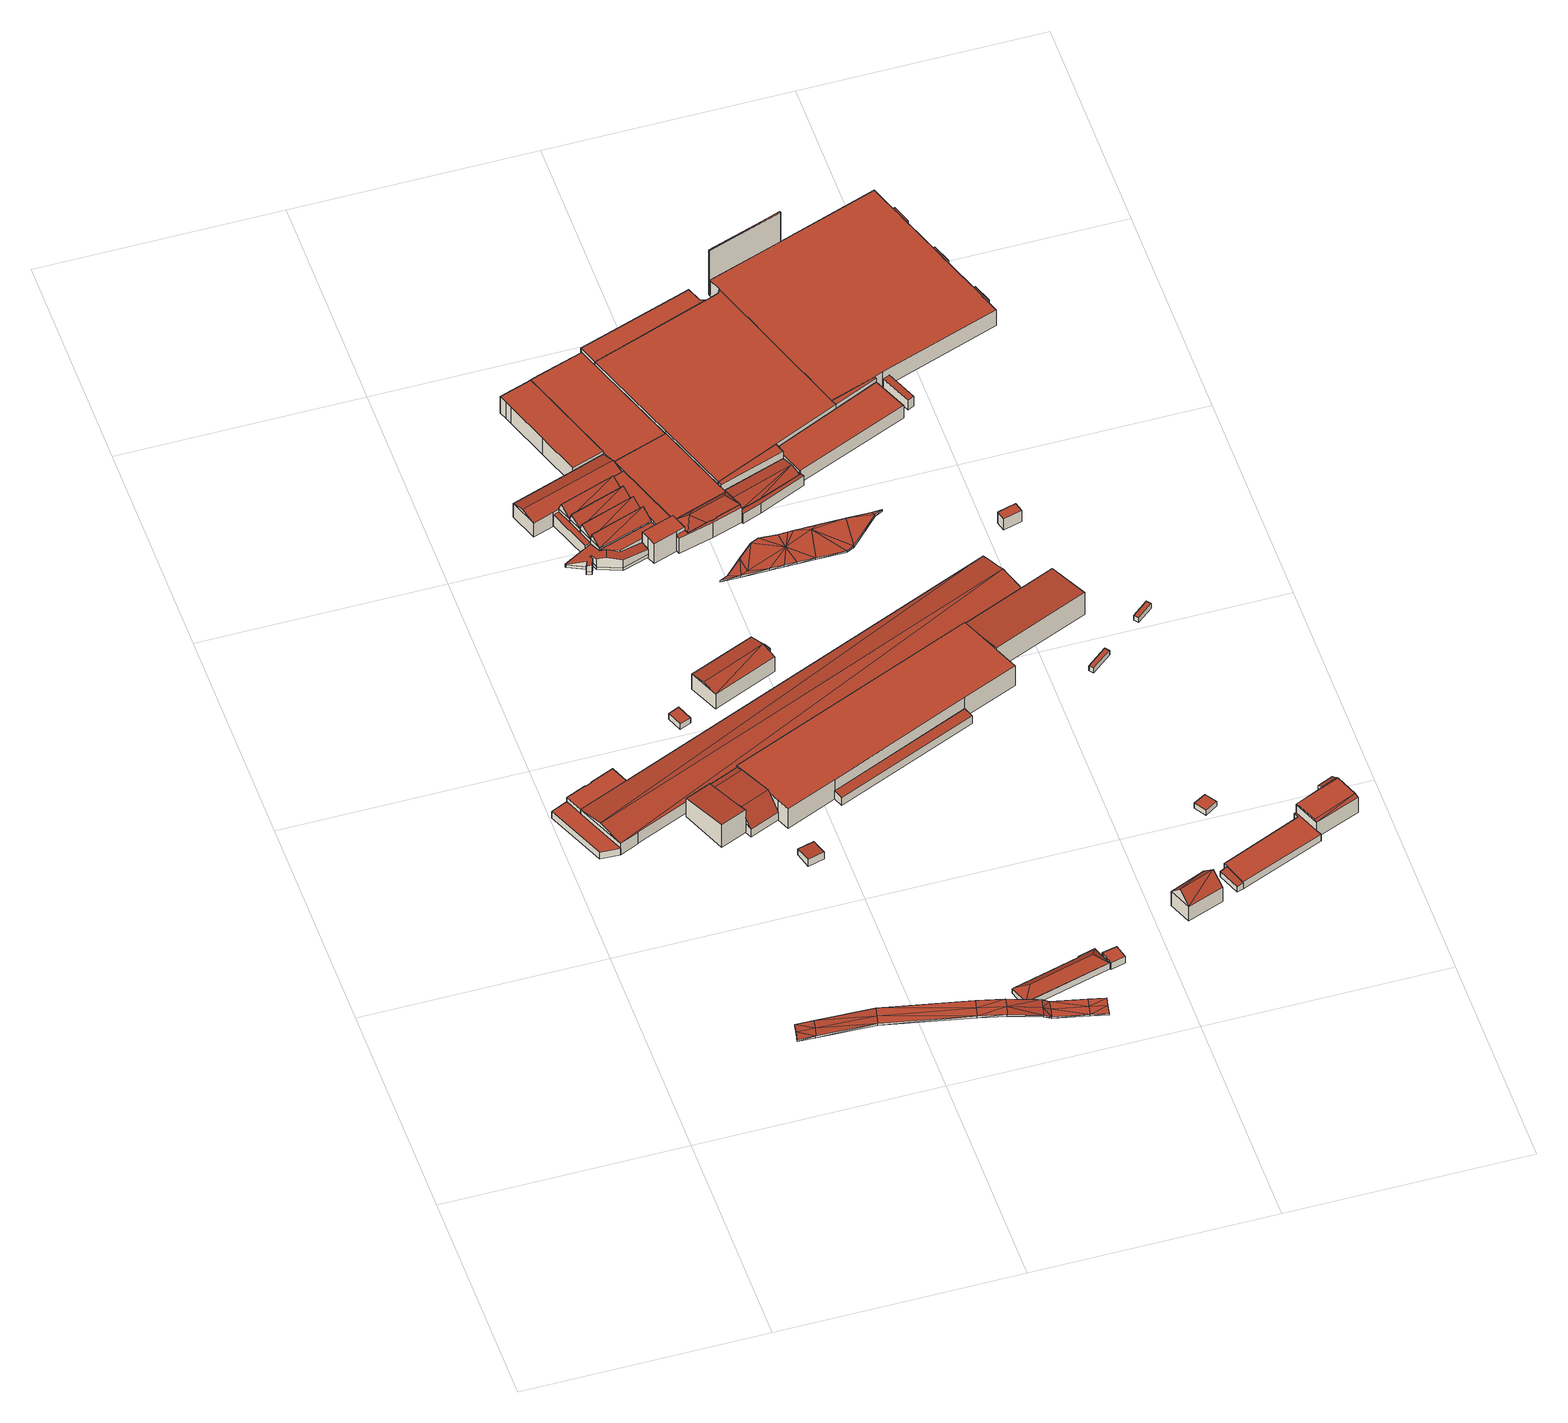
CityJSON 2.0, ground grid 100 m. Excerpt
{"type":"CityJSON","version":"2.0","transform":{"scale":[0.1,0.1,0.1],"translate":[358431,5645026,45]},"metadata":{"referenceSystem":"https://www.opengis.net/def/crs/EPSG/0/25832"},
"CityObjects":{
"building1":{"type":"Building","attributes":{"Geometrietyp2DReferenz":"2000","Gemeindeschluessel":"05315000","function":"53001_1800","roofType":"9999","measuredHeight":1},"geometry":[{"type":"Solid","lod":"2","boundaries":[[[[0,1,2]],[[1,3,2]],[[4,5,0]],[[5,1,0]],[[6,7,4]],[[7,5,4]],[[8,9,6]],[[9,7,6]],[[10,11,8]],[[11,9,8]],[[12,13,10]],[[13,11,10]],[[14,15,12]],[[15,13,12]],[[16,17,14]],[[17,15,14]],[[18,19,16]],[[19,17,16]],[[20,21,18]],[[21,19,18]],[[22,23,20]],[[23,21,20]],[[24,25,22]],[[25,23,22]],[[26,27,24]],[[27,25,24]],[[28,29,26]],[[29,27,26]],[[30,31,28]],[[31,29,28]],[[32,33,30]],[[33,31,30]],[[34,35,32]],[[35,33,32]],[[36,37,34]],[[37,35,34]],[[38,39,36]],[[39,37,36]],[[40,41,38]],[[41,39,38]],[[2,3,40]],[[3,41,40]],[[3,1,42]],[[42,1,5]],[[42,5,43]],[[43,5,7]],[[43,7,44]],[[44,7,9]],[[44,9,11]],[[44,11,45]],[[45,11,13]],[[45,13,46]],[[46,13,15]],[[46,15,47]],[[47,15,48]],[[48,15,17]],[[48,17,19]],[[48,19,21]],[[41,3,39]],[[39,3,42]],[[39,42,37]],[[37,42,43]],[[37,43,35]],[[35,43,44]],[[35,44,45]],[[35,45,33]],[[33,45,31]],[[31,45,46]],[[31,46,29]],[[29,46,47]],[[29,47,27]],[[27,47,25]],[[25,47,48]],[[25,48,21]],[[25,21,23]],[[2,49,0]],[[49,4,0]],[[49,50,4]],[[50,6,4]],[[50,51,6]],[[51,8,6]],[[51,10,8]],[[51,52,10]],[[52,12,10]],[[52,53,12]],[[53,14,12]],[[53,54,14]],[[54,55,14]],[[55,16,14]],[[55,18,16]],[[55,20,18]],[[40,38,2]],[[38,49,2]],[[38,36,49]],[[36,50,49]],[[36,34,50]],[[34,51,50]],[[34,52,51]],[[34,32,52]],[[32,30,52]],[[30,53,52]],[[30,28,53]],[[28,54,53]],[[28,26,54]],[[26,24,54]],[[24,55,54]],[[24,20,55]],[[24,22,20]]]],"semantics":{"surfaces":[{"type":"WallSurface"},{"type":"GroundSurface"},{"type":"RoofSurface"}],"values":[[0,0,0,0,0,0,0,0,0,0,0,0,0,0,0,0,0,0,0,0,0,0,0,0,0,0,0,0,0,0,0,0,0,0,0,0,0,0,0,0,0,0,1,1,1,1,1,1,1,1,1,1,1,1,1,1,1,1,1,1,1,1,1,1,1,1,1,1,1,1,1,1,1,1,1,2,2,2,2,2,2,2,2,2,2,2,2,2,2,2,2,2,2,2,2,2,2,2,2,2,2,2,2,2,2,2,2,2]]}}]},
"building2":{"type":"Building","attributes":{"Gemeindeschluessel":"05315000","Geometrietyp2DReferenz":"3000","function":"31001_2400","roofType":"1000","measuredHeight":2.86},"geometry":[{"type":"Solid","lod":"2","boundaries":[[[[56,57,58,59]],[[60,61,57,56]],[[62,63,61,60]],[[59,58,63,62]],[[60,56,59,62]],[[57,61,63,58]]]],"semantics":{"surfaces":[{"type":"WallSurface"},{"type":"RoofSurface"},{"type":"GroundSurface"}],"values":[[0,0,0,0,1,2]]}}]},
"building3":{"type":"Building","attributes":{"Gemeindeschluessel":"05315000","Geometrietyp2DReferenz":"3000","function":"31001_2400","roofType":"2100","measuredHeight":3.93},"geometry":[{"type":"Solid","lod":"2","boundaries":[[[[64,65,66,67]],[[68,69,65,64]],[[70,71,69,68]],[[67,66,71,70]],[[68,64,67,70]],[[65,69,71,66]]]],"semantics":{"surfaces":[{"type":"WallSurface"},{"type":"RoofSurface"},{"type":"GroundSurface"}],"values":[[0,0,0,0,1,2]]}}]},
"building4":{"type":"Building","attributes":{"Gemeindeschluessel":"05315000","Geometrietyp2DReferenz":"3000","function":"31001_2000","roofType":"5000","measuredHeight":6.98},"geometry":[{"type":"Solid","lod":"2","boundaries":[[[[72,73,74,75]],[[76,77,73,72]],[[78,79,77,76]],[[80,81,79,78]],[[82,83,81,80]],[[84,85,83,82]],[[86,87,85,84]],[[88,89,87,86]],[[90,91,89,88]],[[92,93,91,90]],[[94,95,93,92]],[[96,97,95,94]],[[98,99,97,96]],[[100,101,99,98]],[[102,103,101,100]],[[104,105,103,102]],[[75,74,105,104]],[[106,107,108,109,110,111,112,113,114,115,116,117,118,104,119]],[[120,121,114,113,122,123]],[[123,122,86,84]],[[122,113,112,88,86]],[[115,114,121,80,78]],[[121,120,82,80]],[[120,123,84,82]],[[118,75,104]],[[118,117,72,75]],[[117,116,76,72]],[[116,115,78,76]],[[112,111,90,88]],[[111,110,92,90]],[[110,109,94,92]],[[109,108,96,94]],[[108,107,98,96]],[[107,106,100,98]],[[106,119,102,100]],[[119,104,102]],[[73,77,79,81,83,85,87,89,91,93,95,97,99,101,103,105,74]]]],"semantics":{"surfaces":[{"type":"WallSurface"},{"type":"RoofSurface"},{"type":"GroundSurface"}],"values":[[0,0,0,0,0,0,0,0,0,0,0,0,0,0,0,0,0,1,1,0,0,0,0,0,0,0,0,0,0,0,0,0,0,0,0,0,2]]}}]},
"building5":{"type":"Building","attributes":{"Gemeindeschluessel":"05315000","Geometrietyp2DReferenz":"3000","function":"31001_2400"},"children":["building5-1","building5-2"]},
"building5-1":{"type":"BuildingPart","attributes":{"roofType":"2100","measuredHeight":6.96},"parents":["building5"],"geometry":[{"type":"Solid","lod":"2","boundaries":[[[[124,125,126,127]],[[128,129,125,124]],[[130,131,129,128]],[[128,124,127,130]],[[125,129,131,126]],[[131,130,127,126]]]],"semantics":{"surfaces":[{"type":"WallSurface"},{"type":"RoofSurface"},{"type":"GroundSurface"},{"type":"ClosureSurface"}],"values":[[0,0,0,1,2,3]]}}]},
"building5-2":{"type":"BuildingPart","attributes":{"roofType":"5000","measuredHeight":9.45},"parents":["building5"],"geometry":[{"type":"Solid","lod":"2","boundaries":[[[[132,133,134,135]],[[136,137,133,132]],[[135,134,138,139]],[[136,132,140,141]],[[135,139,141]],[[141,140,135]],[[135,140,132]],[[136,141,139]],[[133,137,126,131,138,134]],[[131,130,127,126,137,136,139,138]],[[126,127,130,131]]]],"semantics":{"surfaces":[{"type":"WallSurface"},{"type":"RoofSurface"},{"type":"GroundSurface"},{"type":"ClosureSurface"}],"values":[[0,0,0,1,1,1,0,0,2,0,3]]}}]},
"building6":{"type":"Building","attributes":{"Gemeindeschluessel":"05315000","Geometrietyp2DReferenz":"3000","function":"31001_2000","roofType":"5000","measuredHeight":9.39},"geometry":[{"type":"Solid","lod":"2","boundaries":[[[[142,143,144,145]],[[146,147,143,142]],[[148,149,147,146]],[[150,151,149,148]],[[152,153,151,150]],[[154,155,153,152]],[[145,144,155,154]],[[150,148,156,157,154,152]],[[146,142,145,157,156]],[[146,156,148]],[[154,157,145]],[[143,147,149,151,153,155,144]]]],"semantics":{"surfaces":[{"type":"WallSurface"},{"type":"RoofSurface"},{"type":"GroundSurface"}],"values":[[0,0,0,0,0,0,0,1,1,0,0,2]]}}]},
"building7":{"type":"Building","attributes":{"Gemeindeschluessel":"05315000","Geometrietyp2DReferenz":"3000","function":"31001_2000"},"children":["building7-1","building7-2","building7-3","building7-4","building7-5","building7-6","building7-7","building7-8"]},
"building7-1":{"type":"BuildingPart","attributes":{"roofType":"3100","measuredHeight":11.1},"parents":["building7"],"geometry":[{"type":"Solid","lod":"2","boundaries":[[[[158,159,160,161,162]],[[162,163,158]],[[162,164,165,166]],[[166,163,162]],[[163,166,167,168]],[[168,158,163]],[[160,159,169,170]],[[171,164,162,161]],[[160,170,171,161]],[[168,169,159,158]],[[169,168,164,171,170]],[[166,165,167]],[[167,165,164,168]]]],"semantics":{"surfaces":[{"type":"WallSurface"},{"type":"RoofSurface"},{"type":"GroundSurface"},{"type":"ClosureSurface"}],"values":[[0,0,1,1,1,1,2,0,3,3,3,0,3]]}}]},
"building7-2":{"type":"BuildingPart","attributes":{"roofType":"3100","measuredHeight":11.1},"parents":["building7"],"geometry":[{"type":"Solid","lod":"2","boundaries":[[[[158,172,173]],[[172,174,175,176]],[[176,173,172]],[[158,168,177,174]],[[174,172,158]],[[178,169,159,179]],[[176,178,179,180,173]],[[178,176,168,169]],[[158,181,159,169,168]],[[181,158,173,180]],[[159,181,180,179]],[[174,177,175]],[[175,177,168,176]]]],"semantics":{"surfaces":[{"type":"WallSurface"},{"type":"RoofSurface"},{"type":"GroundSurface"},{"type":"ClosureSurface"}],"values":[[0,1,1,1,1,2,3,3,3,0,3,0,3]]}}]},
"building7-3":{"type":"BuildingPart","attributes":{"roofType":"1000","measuredHeight":10.89},"parents":["building7"],"geometry":[{"type":"Solid","lod":"2","boundaries":[[[[182,183,184,185]],[[186,187,183,182]],[[188,189,190,187,186]],[[191,192,193,194,195]],[[196,197,192,191]],[[185,184,197,196]],[[191,195,188,186,182,185,196]],[[183,187,190,198,193,192,197,184]],[[199,200,189,188,195,194]],[[190,189,200,198]],[[193,198,200,199,194]]]],"semantics":{"surfaces":[{"type":"WallSurface"},{"type":"RoofSurface"},{"type":"GroundSurface"},{"type":"ClosureSurface"}],"values":[[0,0,0,0,0,0,1,2,0,3,3]]}}]},
"building7-4":{"type":"BuildingPart","attributes":{"roofType":"3100","measuredHeight":11.1},"parents":["building7"],"geometry":[{"type":"Solid","lod":"2","boundaries":[[[[201,202,203,204,205]],[[206,207,205]],[[207,208,209,201]],[[201,205,207]],[[206,210,211,208]],[[208,207,206]],[[202,212,213,203]],[[202,201,210,212]],[[206,214,213,212,210]],[[214,206,205,204]],[[213,214,204,203]],[[208,211,209]],[[209,211,210,201]]]],"semantics":{"surfaces":[{"type":"WallSurface"},{"type":"RoofSurface"},{"type":"GroundSurface"},{"type":"ClosureSurface"}],"values":[[0,0,1,1,1,1,2,3,3,0,3,0,3]]}}]},
"building7-5":{"type":"BuildingPart","attributes":{"roofType":"3100","measuredHeight":11.1},"parents":["building7"],"geometry":[{"type":"Solid","lod":"2","boundaries":[[[[173,215,206]],[[215,216,217,210]],[[210,206,215]],[[173,176,218,216]],[[216,215,173]],[[212,178,179,213]],[[210,212,213,214,206]],[[212,210,176,178]],[[173,180,179,178,176]],[[180,173,206,214]],[[180,214,213,179]],[[216,218,217]],[[217,218,176,210]]]],"semantics":{"surfaces":[{"type":"WallSurface"},{"type":"RoofSurface"},{"type":"GroundSurface"},{"type":"ClosureSurface"}],"values":[[0,1,1,1,1,2,3,3,3,0,3,0,3]]}}]},
"building7-6":{"type":"BuildingPart","attributes":{"roofType":"1000","measuredHeight":7.19},"parents":["building7"],"geometry":[{"type":"Solid","lod":"2","boundaries":[[[[219,220,190,189]],[[161,160,220,219]],[[161,219,189,200,171]],[[190,220,160,170,198]],[[198,200,189,190]],[[160,161,171,170]],[[170,171,200,198]]]],"semantics":{"surfaces":[{"type":"WallSurface"},{"type":"RoofSurface"},{"type":"GroundSurface"},{"type":"ClosureSurface"}],"values":[[0,0,1,2,3,3,3]]}}]},
"building7-7":{"type":"BuildingPart","attributes":{"roofType":"1000","measuredHeight":5.99},"parents":["building7"],"geometry":[{"type":"Solid","lod":"2","boundaries":[[[[221,222,159,181]],[[223,224,222,221]],[[204,203,224,223]],[[223,221,181,180,214,204]],[[222,224,203,213,179,159]],[[179,180,181,159]],[[203,204,214,213]],[[213,214,180,179]]]],"semantics":{"surfaces":[{"type":"WallSurface"},{"type":"RoofSurface"},{"type":"GroundSurface"},{"type":"ClosureSurface"}],"values":[[0,0,0,1,2,3,3,3]]}}]},
"building7-8":{"type":"BuildingPart","attributes":{"roofType":"1000","measuredHeight":8.79},"parents":["building7"],"geometry":[{"type":"Solid","lod":"2","boundaries":[[[[225,226,227,228]],[[194,193,226,225]],[[228,227,202,201,229]],[[209,211,217,218,175,177,167,165,199,194,225,228,229]],[[226,193,198,170,169,178,212,202,227]],[[194,199,200,198,193]],[[165,164,171,200,199]],[[177,168,167]],[[218,176,175]],[[211,210,217]],[[229,201,209]],[[168,169,170,171,164]],[[167,168,164,165]],[[170,198,200,171]],[[176,178,169,168]],[[175,176,168,177]],[[202,212,210,201]],[[209,201,210,211]],[[212,178,176,210]],[[217,210,176,218]]]],"semantics":{"surfaces":[{"type":"WallSurface"},{"type":"RoofSurface"},{"type":"GroundSurface"},{"type":"ClosureSurface"}],"values":[[0,0,0,1,2,3,0,0,0,0,0,3,3,3,3,3,3,3,3,3]]}}]},
"building8":{"type":"Building","attributes":{"Gemeindeschluessel":"05315000","Geometrietyp2DReferenz":"3000","function":"31001_2400"},"children":["building8-1","building8-2","building8-3"]},
"building8-1":{"type":"BuildingPart","attributes":{"roofType":"3100","measuredHeight":8.2},"parents":["building8"],"geometry":[{"type":"Solid","lod":"2","boundaries":[[[[230,231,232,233,234]],[[235,236,231,230]],[[237,238,236,235]],[[239,240,238,237]],[[241,242,240,239]],[[243,244,242,241]],[[245,246,244,243]],[[247,248,246,245]],[[249,250,251,248,247]],[[252,253,254,230,255]],[[234,256,255,230]],[[247,245,243,257,258,252,249]],[[255,249,252]],[[253,252,258,239,237]],[[258,257,241,239]],[[257,243,241]],[[254,253,237,235]],[[254,235,230]],[[255,256,249]],[[231,236,238,240,242,244,246,248,251,259,232]],[[250,249,256,260,261]],[[251,250,261,259]],[[260,256,234,233]],[[232,259,261,260,233]]]],"semantics":{"surfaces":[{"type":"WallSurface"},{"type":"RoofSurface"},{"type":"GroundSurface"},{"type":"ClosureSurface"}],"values":[[0,0,0,0,0,0,0,0,0,1,1,1,1,0,0,0,0,0,0,2,0,3,0,3]]}}]},
"building8-2":{"type":"BuildingPart","attributes":{"roofType":"1000","measuredHeight":3.73},"parents":["building8"],"geometry":[{"type":"Solid","lod":"2","boundaries":[[[[262,263,264,265]],[[266,267,251,250]],[[268,269,267,266]],[[265,264,269,268]],[[266,250,261,262,265,268]],[[263,259,251,267,269,264]],[[259,261,250,251]],[[263,262,261,259]]]],"semantics":{"surfaces":[{"type":"WallSurface"},{"type":"RoofSurface"},{"type":"GroundSurface"},{"type":"ClosureSurface"}],"values":[[0,0,0,0,1,2,3,3]]}}]},
"building8-3":{"type":"BuildingPart","attributes":{"roofType":"1000","measuredHeight":6.04},"parents":["building8"],"geometry":[{"type":"Solid","lod":"2","boundaries":[[[[270,271,263,262,272]],[[273,274,271,270]],[[275,276,274,273]],[[277,278,276,275]],[[279,280,278,277]],[[233,232,280,279]],[[233,279,277,275,273,270,272,260]],[[271,274,276,278,280,232,259,263]],[[232,233,260,261,259]],[[261,260,272,262]],[[261,262,263,259]]]],"semantics":{"surfaces":[{"type":"WallSurface"},{"type":"RoofSurface"},{"type":"GroundSurface"},{"type":"ClosureSurface"}],"values":[[0,0,0,0,0,0,1,2,3,0,3]]}}]},
"building9":{"type":"Building","attributes":{"Gemeindeschluessel":"05315000","Geometrietyp2DReferenz":"3000","function":"31001_2000","roofType":"1000","measuredHeight":8.84},"geometry":[{"type":"Solid","lod":"2","boundaries":[[[[281,282,283,284]],[[285,286,282,281]],[[287,288,286,285]],[[289,290,288,287]],[[291,147,290,289]],[[292,143,147,291]],[[293,294,143,292]],[[295,296,294,293]],[[297,298,296,295]],[[284,283,298,297]],[[295,293,292,291,289,287,285,281,284,297]],[[282,286,288,290,147,143,294,296,298,283]]]],"semantics":{"surfaces":[{"type":"WallSurface"},{"type":"RoofSurface"},{"type":"GroundSurface"}],"values":[[0,0,0,0,0,0,0,0,0,0,1,2]]}}]},
"building10":{"type":"Building","attributes":{"Gemeindeschluessel":"05315000","Geometrietyp2DReferenz":"3000","function":"31001_1100","roofType":"5000","measuredHeight":6.91},"geometry":[{"type":"Solid","lod":"2","boundaries":[[[[299,300,301,302]],[[303,304,300,299]],[[305,306,304,303]],[[307,308,306,305]],[[309,310,308,307]],[[302,301,310,309]],[[311,312,313,302,309]],[[305,314,307]],[[314,312,311,307]],[[305,303,299,313,312,314]],[[302,313,299]],[[307,311,309]],[[300,304,306,308,310,301]]]],"semantics":{"surfaces":[{"type":"WallSurface"},{"type":"RoofSurface"},{"type":"GroundSurface"}],"values":[[0,0,0,0,0,0,1,1,1,1,0,0,2]]}}]},
"building11":{"type":"Building","attributes":{"Gemeindeschluessel":"05315000","Geometrietyp2DReferenz":"3000","function":"31001_2000","roofType":"1000","measuredHeight":8.16},"geometry":[{"type":"Solid","lod":"2","boundaries":[[[[315,316,317,318]],[[319,320,316,315]],[[321,322,320,319]],[[323,324,322,321]],[[325,326,324,323]],[[327,328,326,325]],[[329,330,328,327]],[[318,317,330,329]],[[327,325,323,321,319,315,318,329]],[[316,320,322,324,326,328,330,317]]]],"semantics":{"surfaces":[{"type":"WallSurface"},{"type":"RoofSurface"},{"type":"GroundSurface"}],"values":[[0,0,0,0,0,0,0,0,1,2]]}}]},
"building12":{"type":"Building","attributes":{"Gemeindeschluessel":"05315000","Geometrietyp2DReferenz":"3000","function":"31001_2000","roofType":"1000","measuredHeight":8.57},"geometry":[{"type":"Solid","lod":"2","boundaries":[[[[331,324,326,332]],[[333,334,324,331]],[[335,336,334,333]],[[337,338,336,335]],[[339,340,338,337]],[[341,342,340,339]],[[343,344,342,341]],[[332,326,344,343]],[[341,339,337,335,333,331,332,343]],[[324,334,336,338,340,342,344,326]]]],"semantics":{"surfaces":[{"type":"WallSurface"},{"type":"RoofSurface"},{"type":"GroundSurface"}],"values":[[0,0,0,0,0,0,0,0,1,2]]}}]},
"building13":{"type":"Building","attributes":{"Gemeindeschluessel":"05315000","Geometrietyp2DReferenz":"3000","function":"31001_2000","roofType":"3200","measuredHeight":12.32},"geometry":[{"type":"Solid","lod":"2","boundaries":[[[[345,346,347,348]],[[349,350,346,345]],[[351,352,350,349]],[[353,354,352,351]],[[355,356,354,353]],[[357,358,356,355]],[[359,360,358,357]],[[361,362,360,359]],[[363,364,362,361]],[[365,366,364,363]],[[348,347,366,365]],[[351,367,353]],[[348,365,368,345]],[[349,368,367,351]],[[345,368,349]],[[361,359,357,355,353,367,368,363]],[[363,368,365]],[[346,350,352,354,356,358,360,362,364,366,347]]]],"semantics":{"surfaces":[{"type":"WallSurface"},{"type":"RoofSurface"},{"type":"GroundSurface"}],"values":[[0,0,0,0,0,0,0,0,0,0,0,1,1,1,1,1,1,2]]}}]},
"building14":{"type":"Building","attributes":{"Gemeindeschluessel":"05315000","Geometrietyp2DReferenz":"3000","function":"31001_2000","roofType":"1000","measuredHeight":3.48},"geometry":[{"type":"Solid","lod":"2","boundaries":[[[[369,370,371,372]],[[373,374,370,369]],[[375,376,374,373]],[[372,371,376,375]],[[373,369,372,375]],[[370,374,376,371]]]],"semantics":{"surfaces":[{"type":"WallSurface"},{"type":"RoofSurface"},{"type":"GroundSurface"}],"values":[[0,0,0,0,1,2]]}}]},
"building15":{"type":"Building","attributes":{"Gemeindeschluessel":"05315000","Geometrietyp2DReferenz":"3000","function":"31001_2000"},"children":["building15-1","building15-2","building15-3","building15-4","building15-5"]},
"building15-1":{"type":"BuildingPart","attributes":{"roofType":"9999","measuredHeight":11.75},"parents":["building15"],"geometry":[{"type":"Solid","lod":"2","boundaries":[[[[377,378,379,380]],[[381,382,383,384]],[[380,385,386,387,377]],[[384,388,389,390,391,381]],[[392,387,386,393,390,389]],[[378,383,382,394,379]],[[383,378,377,384]],[[382,381,395,394]],[[394,395,380,379]],[[389,388,392]],[[387,392,388,384,377]],[[386,385,393]],[[395,381,391]],[[393,385,380,395,391,390]]]],"semantics":{"surfaces":[{"type":"WallSurface"},{"type":"RoofSurface"},{"type":"GroundSurface"},{"type":"ClosureSurface"}],"values":[[0,0,1,1,1,2,3,0,3,0,3,0,0,3]]}}]},
"building15-2":{"type":"BuildingPart","attributes":{"roofType":"2100","measuredHeight":4.59},"parents":["building15"],"geometry":[{"type":"Solid","lod":"2","boundaries":[[[[396,397,398,399]],[[400,401,397,396]],[[402,403,401,400]],[[400,396,399,402]],[[397,401,403,398]],[[403,402,399,398]]]],"semantics":{"surfaces":[{"type":"WallSurface"},{"type":"RoofSurface"},{"type":"GroundSurface"},{"type":"ClosureSurface"}],"values":[[0,0,0,1,2,3]]}}]},
"building15-3":{"type":"BuildingPart","attributes":{"roofType":"1000","measuredHeight":10.68},"parents":["building15"],"geometry":[{"type":"Solid","lod":"2","boundaries":[[[[404,405,406,378,377,407]],[[408,409,410,411]],[[412,399,398,409,408]],[[413,414,403,402,415]],[[416,384,383,414,413]],[[413,415,412,408,411,417,404,407,392,388,416]],[[406,410,409,398,403,414,383,378]],[[405,404,417]],[[406,405,417,411,410]],[[399,412,415,402]],[[403,398,399,402]],[[387,392,407,377]],[[416,388,384]],[[378,383,384,377]],[[384,388,392,387,377]]]],"semantics":{"surfaces":[{"type":"WallSurface"},{"type":"RoofSurface"},{"type":"GroundSurface"},{"type":"ClosureSurface"}],"values":[[0,0,0,0,0,1,2,0,3,0,3,0,0,3,3]]}}]},
"building15-4":{"type":"BuildingPart","attributes":{"roofType":"2100","measuredHeight":11.89},"parents":["building15"],"geometry":[{"type":"Solid","lod":"2","boundaries":[[[[418,419,420,421]],[[422,411,410,419,418]],[[421,420,406,405]],[[417,422,418,421,405]],[[419,410,406,420]],[[411,422,417]],[[406,410,411,417,405]]]],"semantics":{"surfaces":[{"type":"WallSurface"},{"type":"RoofSurface"},{"type":"GroundSurface"},{"type":"ClosureSurface"}],"values":[[0,0,0,1,2,0,3]]}}]},
"building15-5":{"type":"BuildingPart","attributes":{"roofType":"2100","measuredHeight":12.12},"parents":["building15"],"geometry":[{"type":"Solid","lod":"2","boundaries":[[[[423,424,394,395,391,425]],[[426,427,424,423]],[[428,380,379,427,426]],[[423,425,393,385,428,426]],[[394,424,427,379]],[[390,393,425,391]],[[380,428,385]],[[379,380,395,394]],[[380,385,393,390,391,395]]]],"semantics":{"surfaces":[{"type":"WallSurface"},{"type":"RoofSurface"},{"type":"GroundSurface"},{"type":"ClosureSurface"}],"values":[[0,0,0,1,2,0,0,3,3]]}}]},
"building16":{"type":"Building","attributes":{"Gemeindeschluessel":"05315000","Geometrietyp2DReferenz":"3000","function":"31001_2000"},"children":["building16-1","building16-2"]},
"building16-1":{"type":"BuildingPart","attributes":{"roofType":"1000","measuredHeight":8.25},"parents":["building16"],"geometry":[{"type":"Solid","lod":"2","boundaries":[[[[429,430,431,432,433]],[[434,435,430,429]],[[436,437,435,434]],[[438,439,437,436]],[[440,441,439,438]],[[442,443,441,440]],[[444,445,443,442]],[[446,447,445,444]],[[448,449,447,446]],[[450,451,452,449,448]],[[448,446,444,442,440,438,436,434,429,433,450]],[[430,435,437,439,441,443,445,447,449,452,431]],[[451,450,433,432]],[[431,452,451,432]]]],"semantics":{"surfaces":[{"type":"WallSurface"},{"type":"RoofSurface"},{"type":"GroundSurface"},{"type":"ClosureSurface"}],"values":[[0,0,0,0,0,0,0,0,0,0,1,2,0,3]]}}]},
"building16-2":{"type":"BuildingPart","attributes":{"roofType":"2100","measuredHeight":5.33},"parents":["building16"],"geometry":[{"type":"Solid","lod":"2","boundaries":[[[[453,454,455,456]],[[457,458,454,453]],[[432,431,458,457]],[[459,460,452,451]],[[461,462,460,459]],[[463,464,462,461]],[[465,466,464,463]],[[456,455,466,465]],[[463,461,459,451,432,457,453,456,465]],[[454,458,431,452,460,462,464,466,455]],[[452,431,432,451]]]],"semantics":{"surfaces":[{"type":"WallSurface"},{"type":"RoofSurface"},{"type":"GroundSurface"},{"type":"ClosureSurface"}],"values":[[0,0,0,0,0,0,0,0,1,2,3]]}}]},
"building17":{"type":"Building","attributes":{"Geometrietyp2DReferenz":"3000","Gemeindeschluessel":"05315000","function":"53001_1800","roofType":"9999","measuredHeight":1},"geometry":[{"type":"Solid","lod":"2","boundaries":[[[[467,468,469]],[[468,470,469]],[[471,472,467]],[[472,468,467]],[[473,474,471]],[[474,472,471]],[[475,476,473]],[[476,474,473]],[[477,478,475]],[[478,476,475]],[[479,480,477]],[[480,478,477]],[[481,482,479]],[[482,480,479]],[[483,484,481]],[[484,482,481]],[[485,486,483]],[[486,484,483]],[[487,488,485]],[[488,486,485]],[[489,490,487]],[[490,488,487]],[[491,492,489]],[[492,490,489]],[[493,494,491]],[[494,492,491]],[[495,496,493]],[[496,494,493]],[[497,498,495]],[[498,496,495]],[[499,500,497]],[[500,498,497]],[[501,502,499]],[[502,500,499]],[[503,504,501]],[[504,502,501]],[[505,506,503]],[[506,504,503]],[[469,470,505]],[[470,506,505]],[[498,507,496]],[[472,508,468]],[[502,504,500]],[[468,508,507]],[[468,507,470]],[[470,507,506]],[[506,507,498]],[[506,498,504]],[[504,498,500]],[[476,509,508]],[[476,508,474]],[[474,508,472]],[[478,509,476]],[[507,494,496]],[[508,490,492]],[[508,492,494]],[[508,494,507]],[[509,484,486]],[[509,486,508]],[[508,486,488]],[[508,488,490]],[[480,482,478]],[[478,482,484]],[[478,484,509]],[[497,495,510]],[[471,467,511]],[[501,499,503]],[[467,510,511]],[[467,469,510]],[[469,505,510]],[[505,497,510]],[[505,503,497]],[[503,499,497]],[[475,511,512]],[[475,473,511]],[[473,471,511]],[[477,475,512]],[[510,495,493]],[[511,491,489]],[[511,493,491]],[[511,510,493]],[[512,485,483]],[[512,511,485]],[[511,487,485]],[[511,489,487]],[[479,477,481]],[[477,483,481]],[[477,512,483]]]],"semantics":{"surfaces":[{"type":"WallSurface"},{"type":"GroundSurface"},{"type":"RoofSurface"}],"values":[[0,0,0,0,0,0,0,0,0,0,0,0,0,0,0,0,0,0,0,0,0,0,0,0,0,0,0,0,0,0,0,0,0,0,0,0,0,0,0,0,1,1,1,1,1,1,1,1,1,1,1,1,1,1,1,1,1,1,1,1,1,1,1,1,2,2,2,2,2,2,2,2,2,2,2,2,2,2,2,2,2,2,2,2,2,2,2,2]]}}]},
"building18":{"type":"Building","attributes":{"Gemeindeschluessel":"05315000","Geometrietyp2DReferenz":"3000","function":"31001_2000","roofType":"5000","measuredHeight":5.82},"geometry":[{"type":"Solid","lod":"2","boundaries":[[[[513,514,515,516]],[[517,518,514,513]],[[519,520,518,517]],[[521,522,520,519]],[[523,524,522,521]],[[516,515,524,523]],[[523,525,526,527,516]],[[517,513,527]],[[519,517,527]],[[519,527,526]],[[525,523,521]],[[526,525,521,519]],[[527,513,516]],[[514,518,520,522,524,515]]]],"semantics":{"surfaces":[{"type":"WallSurface"},{"type":"RoofSurface"},{"type":"GroundSurface"}],"values":[[0,0,0,0,0,0,1,1,1,1,0,0,0,2]]}}]},
"building19":{"type":"Building","attributes":{"Gemeindeschluessel":"05315000","Geometrietyp2DReferenz":"3000","function":"31001_1100","roofType":"3100","measuredHeight":12.92},"geometry":[{"type":"Solid","lod":"2","boundaries":[[[[528,529,530,531]],[[532,533,529,528]],[[534,535,533,532]],[[531,530,535,534]],[[528,536,532]],[[534,537,531]],[[537,536,528]],[[528,531,537]],[[534,532,536]],[[536,537,534]],[[529,533,535,530]]]],"semantics":{"surfaces":[{"type":"WallSurface"},{"type":"RoofSurface"},{"type":"GroundSurface"}],"values":[[0,0,0,0,0,0,1,1,1,1,2]]}}]},
"building20":{"type":"Building","attributes":{"Gemeindeschluessel":"05315000","Geometrietyp2DReferenz":"3000","function":"31001_2000","roofType":"1000","measuredHeight":6.7},"geometry":[{"type":"Solid","lod":"2","boundaries":[[[[538,515,514,539]],[[540,541,515,538]],[[542,543,541,540]],[[544,545,543,542]],[[546,547,545,544]],[[539,514,547,546]],[[544,542,540,538,539,546]],[[515,541,543,545,547,514]]]],"semantics":{"surfaces":[{"type":"WallSurface"},{"type":"RoofSurface"},{"type":"GroundSurface"}],"values":[[0,0,0,0,0,0,1,2]]}}]},
"building21":{"type":"Building","attributes":{"Gemeindeschluessel":"05315000","Geometrietyp2DReferenz":"3000","function":"31001_2000","roofType":"1000","measuredHeight":2.64},"geometry":[{"type":"Solid","lod":"2","boundaries":[[[[548,549,550,551]],[[552,553,549,548]],[[554,555,553,552]],[[551,550,555,554]],[[552,548,551,554]],[[549,553,555,550]]]],"semantics":{"surfaces":[{"type":"WallSurface"},{"type":"RoofSurface"},{"type":"GroundSurface"}],"values":[[0,0,0,0,1,2]]}}]},
"building22":{"type":"Building","attributes":{"Gemeindeschluessel":"05315000","Geometrietyp2DReferenz":"3000","function":"31001_2000"},"children":["building22-1","building22-2","building22-3","building22-4","building22-5","building22-6","building22-7","building22-8","building22-9","building22-10"]},
"building22-1":{"type":"BuildingPart","attributes":{"roofType":"1000","measuredHeight":8.69},"parents":["building22"],"geometry":[{"type":"Solid","lod":"2","boundaries":[[[[556,515,541,557]],[[558,524,515,556]],[[559,560,524,558]],[[558,556,557,559]],[[515,524,560,541]],[[541,560,559,557]]]],"semantics":{"surfaces":[{"type":"WallSurface"},{"type":"RoofSurface"},{"type":"GroundSurface"},{"type":"ClosureSurface"}],"values":[[0,0,0,1,2,3]]}}]},
"building22-2":{"type":"BuildingPart","attributes":{"roofType":"1000","measuredHeight":11.45},"parents":["building22"],"geometry":[{"type":"Solid","lod":"2","boundaries":[[[[561,562,563,564]],[[565,566,562,561]],[[567,568,566,565]],[[565,561,564,567]],[[562,566,568,563]],[[568,567,564,563]]]],"semantics":{"surfaces":[{"type":"WallSurface"},{"type":"RoofSurface"},{"type":"GroundSurface"},{"type":"ClosureSurface"}],"values":[[0,0,0,1,2,3]]}}]},
"building22-3":{"type":"BuildingPart","attributes":{"roofType":"1000","measuredHeight":4.58},"parents":["building22"],"geometry":[{"type":"Solid","lod":"2","boundaries":[[[[569,570,571,572]],[[573,574,570,569]],[[575,576,574,573]],[[573,569,572,575]],[[570,574,576,571]],[[576,575,572,571]]]],"semantics":{"surfaces":[{"type":"WallSurface"},{"type":"RoofSurface"},{"type":"GroundSurface"},{"type":"ClosureSurface"}],"values":[[0,0,0,1,2,3]]}}]},
"building22-4":{"type":"BuildingPart","attributes":{"roofType":"1000","measuredHeight":24.62},"parents":["building22"],"geometry":[{"type":"Solid","lod":"2","boundaries":[[[[577,578,579,580,581]],[[582,564,563,578,577]],[[583,584,585,568,567,586]],[[586,582,577,581,583]],[[578,563,568,585,579]],[[564,582,586,567]],[[568,563,564,567]],[[584,583,581,580]],[[579,585,584,580]]]],"semantics":{"surfaces":[{"type":"WallSurface"},{"type":"RoofSurface"},{"type":"GroundSurface"},{"type":"ClosureSurface"}],"values":[[0,0,0,1,2,0,3,0,3]]}}]},
"building22-5":{"type":"BuildingPart","attributes":{"roofType":"1000","measuredHeight":8.72},"parents":["building22"],"geometry":[{"type":"Solid","lod":"2","boundaries":[[[[587,588,589,590,591]],[[592,593,588,587]],[[594,595,593,592]],[[596,597,595,594]],[[598,599,597,596]],[[600,601,602,599,598]],[[598,596,594,592,587,591,600]],[[588,593,595,597,599,602,589]],[[601,600,591,590]],[[589,602,601,590]]]],"semantics":{"surfaces":[{"type":"WallSurface"},{"type":"RoofSurface"},{"type":"GroundSurface"},{"type":"ClosureSurface"}],"values":[[0,0,0,0,0,0,1,2,0,3]]}}]},
"building22-6":{"type":"BuildingPart","attributes":{"roofType":"1000","measuredHeight":8.62},"parents":["building22"],"geometry":[{"type":"Solid","lod":"2","boundaries":[[[[603,604,585,584]],[[605,606,604,603]],[[607,606,605]],[[608,609,610]],[[611,612,608,610]],[[613,612,611]],[[614,615,616,617,618]],[[619,571,615,614]],[[572,571,619]],[[620,621,576,575,622]],[[623,624,621,620]],[[625,626,624,623]],[[627,628,626,625]],[[580,579,629,630]],[[630,631,627,625,623,620,622,619,614,618,611,610,605,603,584,580]],[[604,606,608,612,616,615,571,576,621,624,626,628,632,629,579,585]],[[607,605,610,609]],[[608,606,607,609]],[[613,611,618,617]],[[616,612,613,617]],[[572,619,622,575]],[[576,571,572,575]],[[628,627,631,632]],[[632,631,630,629]],[[579,580,584,585]]]],"semantics":{"surfaces":[{"type":"WallSurface"},{"type":"RoofSurface"},{"type":"GroundSurface"},{"type":"ClosureSurface"}],"values":[[0,0,0,0,0,0,0,0,0,0,0,0,0,0,1,2,0,3,0,3,0,3,3,3,3]]}}]},
"building22-7":{"type":"BuildingPart","attributes":{"roofType":"1000","measuredHeight":4.58},"parents":["building22"],"geometry":[{"type":"Solid","lod":"2","boundaries":[[[[633,634,612,613]],[[635,636,634,633]],[[617,616,636,635]],[[635,633,613,617]],[[634,636,616,612]],[[616,617,613,612]]]],"semantics":{"surfaces":[{"type":"WallSurface"},{"type":"RoofSurface"},{"type":"GroundSurface"},{"type":"ClosureSurface"}],"values":[[0,0,0,1,2,3]]}}]},
"building22-8":{"type":"BuildingPart","attributes":{"roofType":"1000","measuredHeight":8.7},"parents":["building22"],"geometry":[{"type":"Solid","lod":"2","boundaries":[[[[637,543,628,627]],[[638,639,543,637]],[[638,637,627,631]],[[543,639,632,628]],[[638,631,632,639]],[[628,632,631,627]]]],"semantics":{"surfaces":[{"type":"WallSurface"},{"type":"RoofSurface"},{"type":"GroundSurface"},{"type":"ClosureSurface"}],"values":[[0,0,1,2,3,3]]}}]},
"building22-9":{"type":"BuildingPart","attributes":{"roofType":"1000","measuredHeight":4.59},"parents":["building22"],"geometry":[{"type":"Solid","lod":"2","boundaries":[[[[640,641,606,607]],[[642,643,641,640]],[[609,608,643,642]],[[642,640,607,609]],[[641,643,608,606]],[[608,609,607,606]]]],"semantics":{"surfaces":[{"type":"WallSurface"},{"type":"RoofSurface"},{"type":"GroundSurface"},{"type":"ClosureSurface"}],"values":[[0,0,0,1,2,3]]}}]},
"building22-10":{"type":"BuildingPart","attributes":{"roofType":"1000","measuredHeight":8.62},"parents":["building22"],"geometry":[{"type":"Solid","lod":"2","boundaries":[[[[644,645,560,559]],[[590,589,645,644]],[[646,647,602,601]],[[630,629,647,646]],[[557,541,639,638]],[[631,630,646,601,590,644,559,557,638]],[[560,645,589,602,647,629,632,639,541]],[[541,557,559,560]],[[589,590,601,602]],[[629,630,631,632]],[[632,631,638,639]]]],"semantics":{"surfaces":[{"type":"WallSurface"},{"type":"RoofSurface"},{"type":"GroundSurface"},{"type":"ClosureSurface"}],"values":[[0,0,0,0,0,1,2,3,3,3,3]]}}]},
"building23":{"type":"Building","attributes":{"Gemeindeschluessel":"05315000","Geometrietyp2DReferenz":"3000","function":"31001_2400","roofType":"1000","measuredHeight":2.52},"geometry":[{"type":"Solid","lod":"2","boundaries":[[[[648,649,650,651]],[[652,653,649,648]],[[654,655,653,652]],[[651,650,655,654]],[[652,648,651,654]],[[649,653,655,650]]]],"semantics":{"surfaces":[{"type":"WallSurface"},{"type":"RoofSurface"},{"type":"GroundSurface"}],"values":[[0,0,0,0,1,2]]}}]},
"building24":{"type":"Building","attributes":{"Gemeindeschluessel":"05315000","Geometrietyp2DReferenz":"3000","function":"31001_2400"},"children":["building24-1","building24-2","building24-3","building24-4"]},
"building24-1":{"type":"BuildingPart","attributes":{"roofType":"2100","measuredHeight":3.16},"parents":["building24"],"geometry":[{"type":"Solid","lod":"2","boundaries":[[[[656,657,658,659]],[[660,661,662,663]],[[659,658,661,660]],[[663,656,659,660]],[[657,662,661,658]],[[662,657,656,663]]]],"semantics":{"surfaces":[{"type":"WallSurface"},{"type":"RoofSurface"},{"type":"GroundSurface"},{"type":"ClosureSurface"}],"values":[[0,0,0,1,2,3]]}}]},
"building24-2":{"type":"BuildingPart","attributes":{"roofType":"2100","measuredHeight":7.99},"parents":["building24"],"geometry":[{"type":"Solid","lod":"2","boundaries":[[[[664,665,666,667]],[[668,669,670,671]],[[667,666,669,668]],[[671,664,667,668]],[[665,670,669,666]],[[665,664,671,670]]]],"semantics":{"surfaces":[{"type":"WallSurface"},{"type":"RoofSurface"},{"type":"GroundSurface"},{"type":"ClosureSurface"}],"values":[[0,0,0,1,2,3]]}}]},
"building24-3":{"type":"BuildingPart","attributes":{"roofType":"9999","measuredHeight":8.79},"parents":["building24"],"geometry":[{"type":"Solid","lod":"2","boundaries":[[[[672,673,665,664,674]],[[675,676,677,673,672]],[[678,679,674]],[[674,680,678]],[[674,679,681,672]],[[675,672,681]],[[681,682,675]],[[675,682,678,680]],[[679,678,682,681]],[[670,665,673,677,683]],[[683,684,680,674,664,671,670]],[[665,670,671,664]],[[676,675,680,684]],[[683,677,676,684]]]],"semantics":{"surfaces":[{"type":"WallSurface"},{"type":"RoofSurface"},{"type":"GroundSurface"},{"type":"ClosureSurface"}],"values":[[0,0,1,1,0,1,1,0,1,2,0,3,0,3]]}}]},
"building24-4":{"type":"BuildingPart","attributes":{"roofType":"1000","measuredHeight":3.74},"parents":["building24"],"geometry":[{"type":"Solid","lod":"2","boundaries":[[[[685,686,677,676]],[[687,663,662,686,685]],[[688,689,657,656,690]],[[691,692,689,688]],[[693,694,692,691]],[[684,683,694,693]],[[693,691,688,690,687,685,676,684]],[[686,662,657,689,692,694,683,677]],[[663,687,690,656]],[[657,662,663,656]],[[683,684,676,677]]]],"semantics":{"surfaces":[{"type":"WallSurface"},{"type":"RoofSurface"},{"type":"GroundSurface"},{"type":"ClosureSurface"}],"values":[[0,0,0,0,0,0,1,2,0,3,3]]}}]},
"building25":{"type":"Building","attributes":{"Gemeindeschluessel":"05315000","Geometrietyp2DReferenz":"3000","function":"31001_2000","roofType":"1000","measuredHeight":6},"geometry":[{"type":"Solid","lod":"2","boundaries":[[[[695,696,697,698]],[[699,700,696,695]],[[701,702,700,699]],[[698,697,702,701]],[[699,695,698,701]],[[696,700,702,697]]]],"semantics":{"surfaces":[{"type":"WallSurface"},{"type":"RoofSurface"},{"type":"GroundSurface"}],"values":[[0,0,0,0,1,2]]}}]},
"building26":{"type":"Building","attributes":{"Gemeindeschluessel":"05315000","Geometrietyp2DReferenz":"3000","function":"51009_1610","roofType":"2100","measuredHeight":5.57},"geometry":[{"type":"Solid","lod":"2","boundaries":[[[[703,704,705,706]],[[707,708,704,703]],[[709,710,708,707]],[[706,705,710,709]],[[707,703,706,709]],[[704,708,710,705]]]],"semantics":{"surfaces":[{"type":"WallSurface"},{"type":"RoofSurface"},{"type":"GroundSurface"}],"values":[[0,0,0,0,1,2]]}}]},
"building27":{"type":"Building","attributes":{"Gemeindeschluessel":"05315000","Geometrietyp2DReferenz":"3000","function":"31001_2400","roofType":"1000","measuredHeight":2.51},"geometry":[{"type":"Solid","lod":"2","boundaries":[[[[711,712,713,714]],[[715,716,712,711]],[[717,718,716,715]],[[714,713,718,717]],[[715,711,714,717]],[[712,716,718,713]]]],"semantics":{"surfaces":[{"type":"WallSurface"},{"type":"RoofSurface"},{"type":"GroundSurface"}],"values":[[0,0,0,0,1,2]]}}]}
},
"vertices":[
[510,325,167],[510,325,157],[502,286,167],[502,286,157],[580,311,180],[580,311,170],[808,264,222],[808,264,212],[1173,186,225],[1173,186,215],[1284,160,223],[1284,160,213],[1417,130,206],[1417,130,196],[1445,124,194],[1445,124,184],[1586,97,189],[1586,97,179],[1657,83,186],[1657,83,176],[1649,44,186],[1649,44,176],[1642,5,186],[1642,5,176],[1571,19,189],[1571,19,179],[1430,46,194],[1430,46,184],[1429,46,194],[1429,46,184],[1400,52,206],[1400,52,196],[1267,82,223],[1267,82,213],[1156,107,225],[1156,107,215],[791,186,222],[791,186,212],[563,233,180],[563,233,170],[494,247,167],[494,247,157],[572,272,170],[799,225,212],[1165,147,215],[1276,121,213],[1408,91,196],[1437,85,184],[1579,58,179],[572,272,180],[799,225,222],[1165,147,225],[1276,121,223],[1408,91,206],[1437,85,194],[1579,58,189],
[621,2108,40],[621,2108,11],[575,2089,11],[575,2089,40],[647,2043,40],[647,2043,11],[601,2024,40],[601,2024,11],
[913,1231,50],[913,1231,11],[895,1300,11],[895,1300,43],[844,1213,50],[844,1213,11],[826,1283,43],[826,1283,11],
[529,2974,26],[529,2974,11],[522,2971,11],[522,2971,26],[553,2982,26],[553,2982,11],[572,2928,26],[572,2928,11],[643,2901,26],[643,2901,11],[740,2933,26],[740,2933,11],[752,2896,26],[752,2896,11],[643,2859,26],[643,2859,11],[550,2895,26],[550,2895,11],[538,2926,26],[538,2926,11],[532,2923,26],[532,2923,11],[538,2906,26],[538,2906,11],[526,2876,26],[526,2876,11],[505,2883,26],[505,2883,11],[515,2906,26],[515,2906,11],[443,2939,26],[443,2939,11],[442,2943,26],[442,2943,11],[515,2906,55],[505,2883,55],[526,2876,62],[538,2906,63],[532,2923,59],[538,2926,61],[550,2895,69],[582,2882,81],[595,2920,81],[572,2928,72],[553,2982,60],[529,2974,53],[522,2971,51],[443,2939,27],[740,2933,57],[643,2901,72],[643,2859,69],[752,2896,53],
[1013,2284,79],[1013,2284,10],[994,2276,10],[994,2276,80],[1026,2254,79],[1026,2254,10],[1007,2246,80],[1007,2246,10],
[705,2209,90],[705,2209,10],[758,2084,10],[758,2084,90],[974,2323,90],[974,2323,10],[1027,2199,10],[1027,2199,90],[731,2146,105],[1001,2261,105],
[599,3344,75],[599,3344,2],[335,3252,2],[335,3252,76],[733,3391,75],[733,3391,2],[755,3326,95],[755,3326,2],[774,3269,77],[774,3269,2],[464,3162,77],[464,3162,2],[377,3132,77],[377,3132,2],[753,3331,96],[355,3194,96],
[553,2982,85],[553,2982,7],[572,2928,7],[572,2928,79],[572,2928,85],[556,2975,118],[798,3004,85],[793,3019,95],[782,3054,118],[781,3058,95],[780,3060,85],[780,3060,7],[798,3004,7],[798,3004,79],
[535,3036,118],[532,3045,85],[762,3115,118],[761,3121,95],[760,3123,85],[775,3077,95],[760,3123,7],[532,3045,7],[532,3045,67],[553,2982,67],
[765,2862,116],[765,2862,7],[861,2895,7],[861,2895,116],[753,2896,116],[753,2896,7],[740,2933,116],[740,2933,79],[740,2933,7],[878,2970,116],[878,2970,7],[875,2979,7],[875,2979,95],[875,2979,116],[899,2909,116],[899,2909,7],[813,2958,7],[813,2958,95],[813,2958,79],
[719,3250,85],[719,3250,7],[488,3170,7],[488,3170,67],[488,3170,85],[511,3106,85],[493,3157,118],[723,3237,118],[720,3246,95],[740,3186,85],[735,3201,95],[740,3186,7],[511,3106,7],[511,3106,67],
[514,3096,118],[743,3176,118],[741,3183,95],[755,3139,95],
[643,2901,79],[643,2901,7],
[529,2974,67],[529,2974,7],[464,3162,67],[464,3162,7],
[806,3179,95],[806,3179,7],[774,3269,7],[774,3269,95],[719,3250,95],
[1932,2469,71],[1932,2469,9],[314,1784,9],[314,1784,69],[314,1784,71],[1948,2434,71],[1948,2434,9],[1965,2393,71],[1965,2393,9],[1987,2341,71],[1987,2341,9],[2007,2294,71],[2007,2294,9],[2022,2260,71],[2022,2260,9],[273,1519,71],[273,1519,9],[273,1517,71],[273,1517,9],[195,1484,71],[195,1484,46],[195,1484,9],[1977,2365,91],[1965,2393,85],[1948,2434,77],[151,1590,91],[106,1696,71],[2007,2294,77],[1987,2341,86],[106,1696,9],[106,1696,69],[106,1696,46],
[74,1771,46],[74,1771,9],[5,1741,9],[5,1741,46],[194,1483,46],[194,1483,9],[113,1487,46],[113,1487,9],
[156,1806,69],[156,1806,9],[74,1771,69],[157,1804,69],[157,1804,9],[186,1816,69],[186,1816,9],[185,1818,69],[185,1818,9],[282,1859,69],[282,1859,9],
[479,3783,91],[479,3783,2],[450,3773,2],[450,3773,91],[499,3790,91],[499,3790,2],[564,3812,91],[564,3812,2],[585,3819,91],[585,3819,2],[733,3391,91],[599,3344,91],[537,3523,91],[537,3523,2],[472,3708,91],[472,3708,2],[462,3739,91],[462,3739,2],
[1664,442,40],[1664,442,16],[1376,364,16],[1376,364,36],[1662,448,35],[1662,448,16],[1733,468,35],[1733,468,16],[1760,369,50],[1760,369,16],[1401,272,50],[1401,272,16],[1402,272,51],[1434,324,85],[1381,365,40],[1705,398,85],
[622,3834,90],[622,3834,9],[584,3821,9],[584,3821,90],[735,3872,90],[735,3872,9],[810,3897,90],[810,3897,9],[983,3405,90],[983,3405,9],[755,3326,90],[755,3326,9],[732,3391,90],[732,3391,9],[585,3819,90],[585,3819,9],
[983,3405,94],[755,3326,94],[1097,3080,94],[1097,3080,9],[1108,3050,94],[1108,3050,9],[878,2970,94],[878,2970,9],[875,2979,94],[875,2979,9],[806,3179,94],[806,3179,9],[774,3269,94],[774,3269,9],
[878,2970,99],[878,2970,15],[899,2909,15],[899,2909,99],[962,2999,99],[962,2999,15],[1108,3050,99],[1108,3050,15],[1136,2970,99],[1136,2970,15],[1034,2936,99],[1034,2936,15],[1032,2931,95],[1032,2931,15],[1011,2924,95],[1011,2924,15],[1007,2926,99],[1007,2926,15],[989,2920,99],[989,2920,15],[905,2891,99],[905,2891,15],[1084,2997,138],[928,2943,138],
[1810,439,52],[1810,439,17],[1749,425,17],[1749,425,52],[1825,380,52],[1825,380,17],[1765,365,52],[1765,365,17],
[717,1693,105],[717,1693,9],[595,1641,9],[595,1641,105],[688,1423,49],[688,1423,9],[811,1475,9],[811,1475,49],[602,1626,110],[606,1615,114],[728,1667,114],[791,1521,116],[788,1528,127],[665,1476,127],[675,1452,92],[738,1644,116],[648,1516,123],[675,1452,9],[675,1452,57],
[1652,1724,50],[1652,1724,9],[1635,1763,9],[1635,1763,55],[1060,1473,50],[1060,1473,9],[1043,1512,55],[1043,1512,9],
[1750,2129,116],[1750,2129,109],[1750,2129,9],[717,1693,116],[1864,1860,116],[1864,1860,9],[1822,1958,9],[1822,1958,116],[1635,1763,116],[833,1423,116],[833,1423,9],[1043,1512,116],[811,1475,116],[1778,2064,116],
[2221,2126,128],[2221,2126,9],[2148,2298,9],[2148,2298,109],[1822,1958,128],
[567,1406,131],[567,1406,9],[675,1452,131],[487,1596,109],[487,1596,9],[595,1641,109],
[1012,2912,100],[1012,2912,17],[1138,2954,17],[1138,2954,70],[1138,2954,100],[867,2874,100],[867,2874,17],[861,2895,100],[861,2895,17],[899,2909,100],[899,2909,17],[905,2891,100],[905,2891,17],[1007,2926,100],[1007,2926,17],[1011,2924,100],[1011,2924,17],[1032,2931,100],[1032,2931,17],[1034,2936,100],[1034,2936,17],[1132,2969,100],[1132,2969,69],[1132,2969,17],
[1222,2978,70],[1222,2978,17],[1415,3062,17],[1415,3062,70],[1141,2947,70],[1141,2947,17],[1136,2970,69],[1136,2970,17],[1224,3001,69],[1224,3001,17],[1404,3076,69],[1404,3076,17],[1409,3078,69],[1409,3078,17],
[1330,2648,74],[1330,2648,64],[1452,2647,74],[1452,2647,64],[1259,2648,74],[1259,2648,64],[1208,2648,74],[1208,2648,64],[1151,2648,74],[1151,2648,64],[1036,2648,73],[1036,2648,63],[955,2648,73],[955,2648,63],[988,2662,73],[988,2662,63],[1060,2732,74],[1060,2732,64],[1123,2794,74],[1123,2794,64],[1156,2809,74],[1156,2809,64],[1233,2804,74],[1233,2804,64],[1271,2806,74],[1271,2806,64],[1293,2807,74],[1293,2807,64],[1392,2807,74],[1392,2807,64],[1499,2806,74],[1499,2806,64],[1599,2806,74],[1599,2806,64],[1642,2806,74],[1642,2806,64],[1609,2791,74],[1609,2791,64],[1485,2661,74],[1485,2661,64],[1359,2791,64],[1241,2735,64],[1069,2662,63],[1359,2791,74],[1241,2735,74],[1069,2662,73],
[1404,3076,67],[1404,3076,19],[1370,3174,19],[1370,3174,67],[1224,3001,67],[1224,3001,19],[1136,2970,67],[1136,2970,19],[1108,3050,67],[1108,3050,19],[1097,3080,67],[1097,3080,19],[1108,3050,73],[1116,3027,77],[1388,3122,77],
[2227,675,88],[2227,675,11],[2078,613,11],[2078,613,88],[2268,573,88],[2268,573,11],[2117,517,88],[2117,517,11],[2248,624,141],[2098,565,141],
[1370,3174,86],[1404,3076,86],[1356,3216,86],[1356,3216,19],[1815,3422,86],[1815,3422,19],[1876,3276,86],[1876,3276,19],[1409,3078,86],[1409,3078,19],
[2363,1090,38],[2363,1090,12],[2311,1059,12],[2311,1059,38],[2394,1042,38],[2394,1042,12],[2343,1009,38],[2343,1009,12],
[1370,3174,106],[1356,3216,106],[1097,3080,106],[1091,3098,106],[1091,3098,19],
[1581,4243,134],[1581,4243,19],[1604,4174,19],[1604,4174,134],[1659,4271,134],[1659,4271,19],[1683,4201,134],[1683,4201,19],
[2321,3792,65],[2321,3792,19],[2292,3782,19],[2292,3782,65],[2349,3710,65],[2349,3710,19],[2320,3701,65],[2320,3701,19],
[1372,4095,266],[1372,4095,19],[1374,4089,19],[1374,4089,106],[1374,4089,266],[1604,4174,266],[1685,4196,266],[1685,4196,106],[1685,4196,19],[1683,4201,266],
[810,3897,107],[810,3897,19],[836,3821,19],[836,3821,106],[836,3821,107],[808,3903,107],[808,3903,19],[893,3932,107],[893,3932,19],[1283,4065,107],[1283,4065,19],[1307,4003,107],[1307,4003,19],[1327,3995,107],[1327,3995,106],[1327,3995,19],
[2098,4338,106],[2098,4338,19],[2126,4258,106],[2126,4258,19],[2126,4258,65],[2155,4176,19],[2155,4176,65],[2155,4176,106],[2209,4020,106],[2209,4020,19],[2209,4020,65],[2237,3938,106],[2237,3938,19],[2238,3938,19],[2238,3938,65],[2238,3938,106],[2292,3782,106],[2319,3700,106],[2319,3700,19],[2320,3701,106],[2348,3619,106],[2348,3619,19],[1848,3445,106],[1848,3445,19],[1811,3432,106],[1811,3432,19],[1393,4034,19],[1393,4034,106],[1622,3365,106],[1622,3365,19],
[2238,4030,65],[2238,4030,19],[2267,3948,65],[2267,3948,19],
[1815,3422,106],[1631,3340,106],[1631,3340,19],
[2156,4268,65],[2156,4268,19],[2184,4186,65],[2184,4186,19],
[983,3405,106],[983,3405,19],[1383,4015,106],[1383,4015,19],
[2231,1914,37],[2231,1914,12],[2148,1846,12],[2148,1846,37],[2245,1897,37],[2245,1897,12],[2162,1829,37],[2162,1829,12],
[2328,710,43],[2328,710,11],[2298,697,11],[2298,697,39],[2335,602,39],[2335,602,11],[2361,612,11],[2361,612,42],
[2843,974,90],[2843,974,11],[2833,998,11],[2833,998,77],[2769,971,77],[2769,971,11],[2779,945,11],[2779,945,91],
[2889,853,93],[2889,853,11],[2843,974,93],[2703,778,93],[2703,778,48],[2703,778,11],[2659,886,98],[2846,966,98],[2657,890,93],[2883,869,99],[2698,790,99],[2657,890,11],[2657,890,48],
[2712,755,48],[2712,755,11],[2361,612,48],[2323,724,48],[2323,724,11],[2328,710,48],[2655,865,48],[2655,865,11],[2648,886,48],[2648,886,11],
[2128,2689,70],[2128,2689,10],[2052,2668,10],[2052,2668,70],[2139,2648,70],[2139,2648,10],[2063,2627,70],[2063,2627,10],
[1904,3310,71],[1904,3310,18],[1930,3322,18],[1930,3322,73],[1848,3445,71],[1848,3445,18],[1876,3454,73],[1876,3454,18],
[2453,2095,37],[2453,2095,11],[2386,2040,11],[2386,2040,37],[2467,2077,37],[2467,2077,11],[2400,2022,37],[2400,2022,11]
]}
